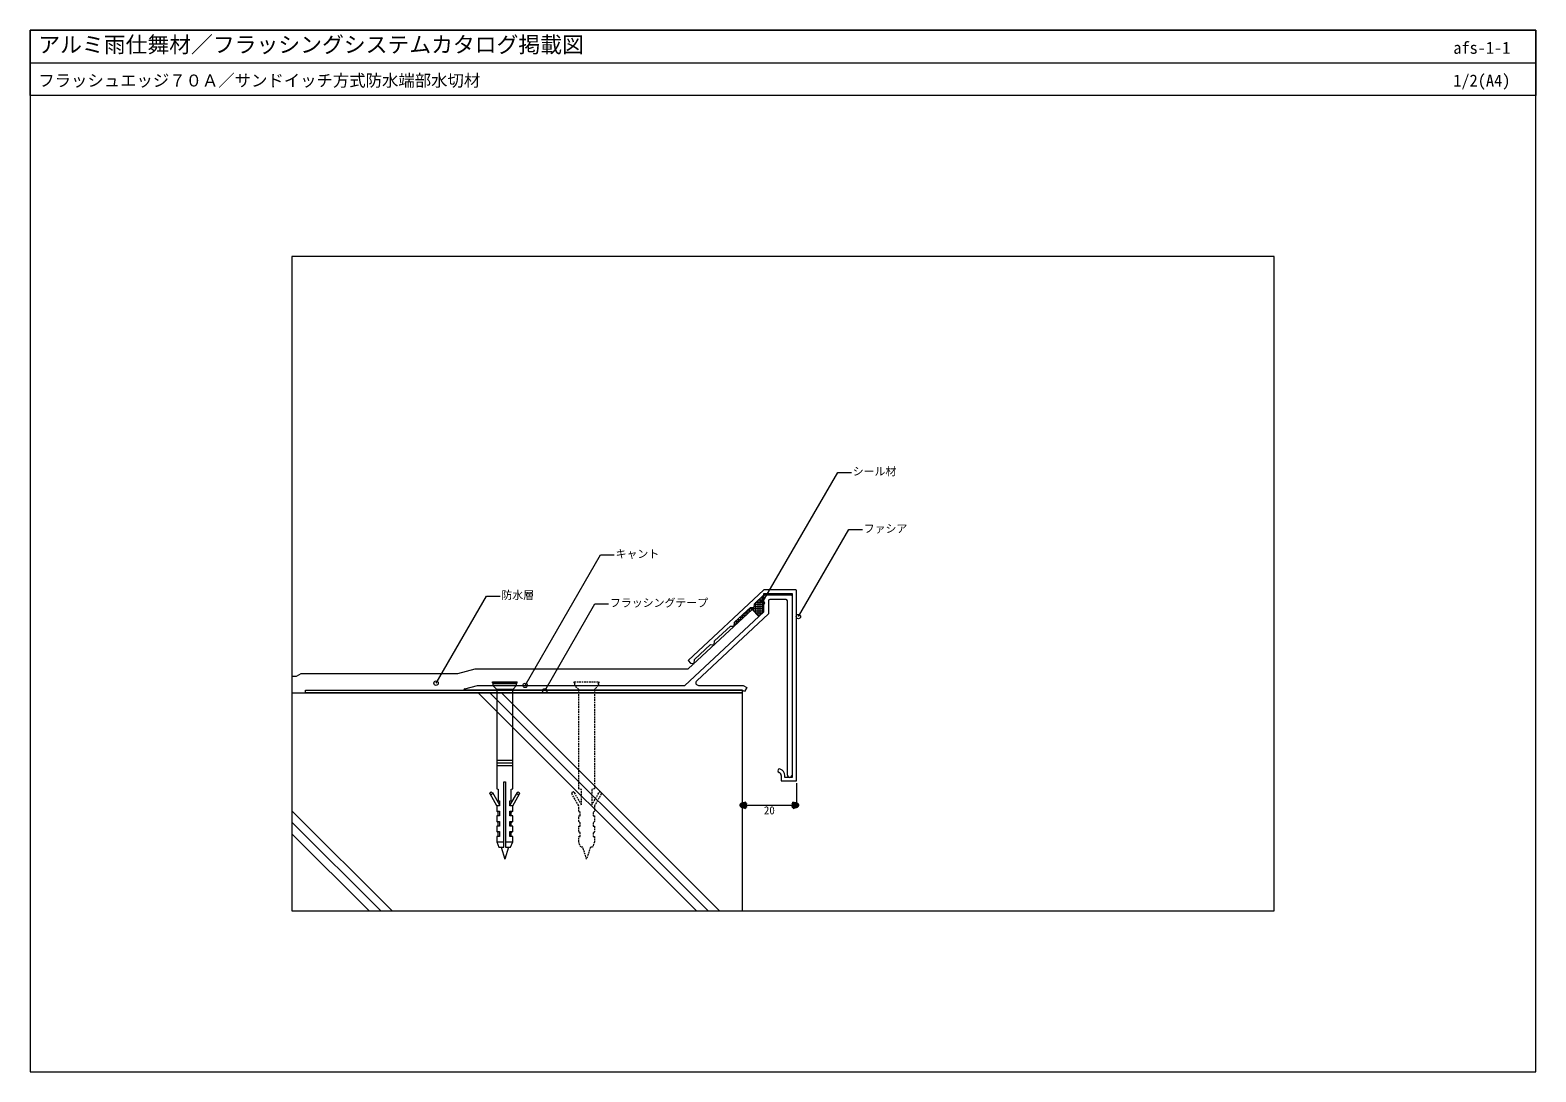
# Model space of a CAD drawing. Units: millimetres, scale not verified. Extents: x -276 to 276, y -191 to 191.
import ezdxf
from ezdxf.enums import TextEntityAlignment as Align

# ---------------------------------------------------------------- set-up
doc = ezdxf.new("R2010")
doc.units = ezdxf.units.MM
doc.header["$LTSCALE"] = 0.5
doc.linetypes.add('DASHED1', pattern=[1.8, 1.2, -0.6])
for name, color, linetype, lineweight in [('0-0_0', 7, 'Continuous', 80), ('0-1_WAKU', 7, 'Continuous', 18), ('0-3_KUTAI', 3, 'Continuous', 18), ('0-4_BOUSUI', 1, 'Continuous', 18), ('0-5_MOJI', 7, 'Continuous', 18), ('0-6_HATCH', 9, 'Continuous', 18), ('0-7_KANAMONO_SCREW', 4, 'Continuous', 18), ('0-8_KANAMONO_1', 5, 'Continuous', 18), ('0-9_KANAMONO_2', 6, 'Continuous', 18)]:
    doc.layers.add(name, color=color, linetype=linetype, lineweight=lineweight)
doc.styles.add('ＭＳ ゴシック', font='')
doc.styles.get('ＭＳ ゴシック').set_extended_font_data('MS Gothic')

# ---------------------------------------------------------------- blocks, each defined once
blk = doc.blocks.new('_Open30')
at = {"layer": '0-0_0'}
blk.add_line((0, 0), (-1, 0), dxfattribs=at)
blk.add_lwpolyline([(-1, 0.2679), (0, 0), (-1, -0.2679)], dxfattribs=at)

msp = doc.modelspace()

# ---------------------------------------------------------------- linework, layer by layer
at = {"layer": '0-0_0', "lineweight": 18}
msp.add_line((-275.9626, 178.8849), (276.0374, 178.8849), dxfattribs=at)
msp.add_lwpolyline([(-179.9626, -132.1151), (180.0374, -132.1151), (180.0374, 107.8849), (-179.9626, 107.8849)], close=True, dxfattribs=at)
at = {"layer": '0-1_WAKU'}
for points in [[(276.0374, 166.8849), (-275.9626, 166.8849), (-275.9626, 190.8849), (276.0374, 190.8849)], [(-275.9626, -191.1151), (276.0374, -191.1151), (276.0374, 190.8849), (-275.9626, 190.8849)]]:
    msp.add_lwpolyline(points, close=True, dxfattribs=at)
at = {"layer": '0-3_KUTAI'}
msp.add_lwpolyline([(-179.9626, -52.1151), (-14.9626, -52.1151), (-14.9626, -132.1151)], dxfattribs=at)
at = {"layer": '0-4_BOUSUI'}
for p, q in [((-6.9619, -16.1903), (-6.9626, -16.5151)), ((-11.2517, -21.5491), (-8.8283, -24.1521)), ((-17.84, -27.6805), (-17.8387, -27.6818))]:
    msp.add_line(p, q, dxfattribs=at)
msp.add_lwpolyline([(-179.9626, -46.0586), (-178.3175, -46.0586), (-176.5854, -45.0586), (-119.1044, -45.0586), (-112.76, -43.3586), (-34.6767, -43.3586), (-11.2517, -21.5491)], dxfattribs=at)
msp.add_lwpolyline([(-14.9626, -52.1151), (-174.9626, -52.1151), (-174.9626, -51.1151), (-14.9626, -51.1151)], close=True, dxfattribs=at)
at = {"layer": '0-5_MOJI'}
for p, q in [((-7.5511, -19.1589), (20.0922, 28.7206)), ((20.0922, 28.7206), (25.0922, 28.7206)), ((5.6951, -24.1852), (24.1239, 7.7345)), ((24.1239, 7.7345), (29.1239, 7.7345)), ((-94.4805, -49.4151), (-66.8372, -1.5355)), ((-66.8372, -1.5355), (-61.8372, -1.5355)), ((-127.1319, -48.5771), (-108.7031, -16.6574)), ((-108.7031, -16.6574), (-103.7031, -16.6574)), ((-87.3289, -51.3923), (-68.9001, -19.4726)), ((-68.9001, -19.4726), (-63.9001, -19.4726)), ((-14.9626, -53.1151), (-14.9626, -93.3532)), ((5.0374, -85.2151), (5.0374, -93.3532)), ((-13.3626, -93.3532), (3.4374, -93.3532))]:
    msp.add_line(p, q, dxfattribs=at)
for centre in [(-7.5511, -19.1589), (5.6951, -24.1852), (-127.1319, -48.5771), (-94.4805, -49.4151), (-87.3289, -51.3923)]:
    msp.add_circle(centre, 0.8, dxfattribs=at)
at = {"layer": '0-6_HATCH'}
for p, q in [((-13.0775, -23.249), (-13.0775, -21.882)), ((-6.9626, -21.3318), (-12.4863, -21.3318)), ((-12.2838, -22.51), (-12.2838, -21.1433)), ((-11.49, -21.771), (-11.49, -20.8329)), ((-10.6963, -22.1457), (-10.6963, -20.8614)), ((-6.9626, -20.5381), (-10.508, -20.5381)), ((-6.9626, -19.7443), (-10.4795, -19.7443)), ((-6.9626, -18.9506), (-9.9277, -18.9506)), ((-9.9025, -22.9982), (-9.9025, -18.9271)), ((-9.1088, -23.8508), (-9.1088, -18.1884)), ((-6.9626, -18.1568), (-9.0749, -18.1568)), ((-8.315, -23.6742), (-8.315, -17.4497)), ((-6.9626, -17.3631), (-8.222, -17.3631)), ((-7.5213, -22.9352), (-7.5213, -16.7109)), ((-6.9626, -16.5693), (-7.3691, -16.5693)), ((-16.9862, -26.8881), (-17.8116, -26.8881)), ((-16.1336, -26.0943), (-17.6035, -26.0943)), ((-17.0463, -26.9441), (-17.0463, -25.5757)), ((-15.2811, -25.3006), (-16.7507, -25.3006)), ((-16.2525, -26.205), (-16.2525, -24.837)), ((-14.4285, -24.5068), (-15.8978, -24.5068)), ((-15.4588, -25.466), (-15.4588, -24.0982)), ((-13.576, -23.7131), (-15.0449, -23.7131)), ((-14.665, -24.727), (-14.665, -23.3595)), ((-12.7234, -22.9193), (-14.1921, -22.9193)), ((-13.8713, -23.988), (-13.8713, -22.6208)), ((-11.8709, -22.1256), (-13.3392, -22.1256)), ((-6.9626, -22.1256), (-10.715, -22.1256)), ((-7.5042, -22.9193), (-9.976, -22.9193)), ((-8.3568, -23.7131), (-9.237, -23.7131)), ((-111.696, -52.1151), (-31.696, -132.1151)), ((-107.4534, -52.1151), (-27.4534, -132.1151)), ((-103.2107, -52.1151), (-23.2107, -132.1151)), ((-179.9626, -95.3632), (-143.2107, -132.1151)), ((-179.9626, -99.6058), (-147.4534, -132.1151)), ((-179.9626, -103.8485), (-151.696, -132.1151))]:
    msp.add_line(p, q, dxfattribs=at)
at = {"layer": '0-7_KANAMONO_SCREW'}
for p, q in [((-106.4626, -48.4165), (-106.4626, -48.1165)), ((-106.4626, -48.1165), (-97.4626, -48.1165)), ((-106.1141, -48.7651), (-106.4626, -48.4165)), ((-106.4626, -48.4165), (-97.4626, -48.4165)), ((-106.3126, -49.4151), (-97.6126, -49.4151)), ((-97.8111, -48.7651), (-97.4626, -48.4165)), ((-97.4626, -48.4165), (-97.4626, -48.1165)), ((-99.0626, -50.8651), (-104.8626, -50.8651)), ((-104.8626, -76.7651), (-99.0626, -76.7651)), ((-104.8626, -77.7651), (-99.0626, -77.7651)), ((-104.8626, -78.7651), (-99.0626, -78.7651)), ((-104.8626, -93.5151), (-107.3452, -89.2151)), ((-106.4792, -88.7151), (-103.8626, -93.2471)), ((-97.446, -88.7151), (-100.0626, -93.2471)), ((-99.0626, -93.5151), (-96.58, -89.2151)), ((-104.8626, -95.5151), (-104.3626, -96.0151)), ((-104.8626, -99.2651), (-104.3626, -99.7651)), ((-104.3626, -97.2651), (-104.3626, -95.5151)), ((-104.3626, -101.0151), (-104.3626, -99.2651)), ((-99.5626, -97.2651), (-99.5626, -95.5151)), ((-99.0626, -95.5151), (-99.5626, -96.0151)), ((-99.5626, -101.0151), (-99.5626, -99.2651)), ((-99.0626, -99.2651), (-99.5626, -99.7651)), ((-104.8626, -103.0151), (-104.3626, -103.5151)), ((-104.3626, -104.7651), (-104.3626, -103.0151)), ((-99.5626, -104.7651), (-99.5626, -103.0151)), ((-99.0626, -103.0151), (-99.5626, -103.5151)), ((-104.8626, -106.7651), (-102.2626, -106.7651)), ((-103.3346, -108.7651), (-101.9626, -113.1165)), ((-100.5906, -108.7651), (-101.9626, -113.1165)), ((-101.6626, -106.7651), (-99.0626, -106.7651))]:
    msp.add_line(p, q, dxfattribs=at)
for points in [[(-101.6626, -84.7651), (-101.6626, -108.7651), (-99.8126, -108.7651), (-99.0626, -106.7651), (-99.0626, -104.7651), (-100.0626, -104.7651), (-100.0626, -103.0151), (-99.0626, -103.0151), (-99.0626, -101.0151), (-100.0626, -101.0151), (-100.0626, -99.2651), (-99.0626, -99.2651), (-99.0626, -97.2651), (-100.0626, -97.2651), (-100.0626, -95.5151), (-99.0626, -95.5151), (-99.0626, -93.5151), (-100.0626, -93.5151), (-100.0626, -91.7651), (-99.5626, -91.7651), (-99.5626, -87.4651), (-99.0626, -87.3651), (-99.0626, -50.8651), (-97.6126, -49.4151), (-97.6126, -48.7651), (-106.3126, -48.7651), (-106.3126, -49.4151), (-104.8626, -50.8651), (-104.8626, -87.3651), (-104.3626, -87.4651), (-104.3626, -91.7651), (-103.8626, -91.7651), (-103.8626, -93.5151), (-104.8626, -93.5151), (-104.8626, -95.5151), (-103.8626, -95.5151), (-103.8626, -97.2651), (-104.8626, -97.2651), (-104.8626, -99.2651), (-103.8626, -99.2651)], [(-103.8626, -99.2651), (-103.8626, -101.0151), (-104.8626, -101.0151), (-104.8626, -103.0151), (-103.8626, -103.0151), (-103.8626, -104.7651), (-104.8626, -104.7651), (-104.8626, -106.7651), (-104.1126, -108.7651), (-102.2626, -108.7651), (-102.2626, -84.7651), (-101.6626, -84.7651)]]:
    msp.add_lwpolyline(points, dxfattribs=at)
at = {"layer": '0-7_KANAMONO_SCREW', "linetype": 'DASHED1'}
for points in [[(-76.4792, -88.7151), (-73.8626, -93.2471), (-73.8626, -87.5651), (-74.8626, -87.3651), (-74.8626, -50.8651), (-76.3126, -49.4151), (-76.3126, -48.7651), (-76.1141, -48.7651), (-76.4626, -48.4165), (-76.4626, -48.1165), (-67.4626, -48.1165), (-67.4626, -48.4165), (-67.8111, -48.7651), (-67.6126, -48.7651), (-67.6126, -49.4151), (-69.0626, -50.8651), (-69.0626, -87.3651), (-70.0626, -87.5651), (-70.0626, -93.2471), (-67.446, -88.7151)], [(-71.9626, -113.1165), (-73.3346, -108.7651), (-74.1126, -108.7651), (-74.8626, -106.7651), (-74.8626, -104.7651), (-74.3626, -104.7651), (-74.3626, -103.5151), (-74.8626, -103.0151), (-74.8626, -101.0151), (-74.3626, -101.0151), (-74.3626, -99.7651), (-74.8626, -99.2651), (-74.8626, -97.2651), (-74.3626, -97.2651), (-74.3626, -96.0151), (-74.8626, -95.5151), (-74.8626, -93.5151), (-77.3452, -89.2151)], [(-66.58, -89.2151), (-69.0626, -93.5151), (-69.0626, -95.5151), (-69.5626, -96.0151), (-69.5626, -97.2651), (-69.0626, -97.2651), (-69.0626, -99.2651), (-69.5626, -99.7651), (-69.5626, -101.0151), (-69.0626, -101.0151), (-69.0626, -103.0151), (-69.5626, -103.5151), (-69.5626, -104.7651), (-69.0626, -104.7651), (-69.0626, -106.7651), (-69.8126, -108.7651), (-70.5906, -108.7651), (-71.9626, -113.1165)]]:
    msp.add_lwpolyline(points, dxfattribs=at)
at = {"layer": '0-7_KANAMONO_SCREW'}
for centre in [(-106.9122, -88.9651), (-97.013, -88.9651)]:
    msp.add_circle(centre, 0.5, dxfattribs=at)
at = {"layer": '0-7_KANAMONO_SCREW', "linetype": 'DASHED1'}
for centre, start, end in [((-76.9122, -88.9651), 30, 210), ((-67.013, -88.9651), 330, 150)]:
    msp.add_arc(centre, 0.5, start, end, dxfattribs=at)
at = {"layer": '0-8_KANAMONO_1'}
for points in [[(4.7374, -14.4151), (-6.9626, -14.4151), (-34.7794, -40.3038), (-33.8938, -41.2554)], [(-33.8938, -41.2554), (-32.4805, -41.3061), (-32.4297, -39.8928), (-26.5735, -34.4426), (-25.1602, -34.4933), (-25.1095, -33.08), (-19.2533, -27.6298), (-17.84, -27.6805), (-17.7893, -26.2672), (-11.9331, -20.817), (-10.5198, -20.8677), (-10.4691, -19.4544), (-6.9619, -16.1903), (-6.9621, -15.715), (3.3374, -15.7151), (3.3374, -83.1151), (0.6647, -83.1151), (0.6644, -82.4141)], [(-0.6348, -82.4151), (-0.6348, -84.4151), (5.0374, -84.4151), (5.0374, -14.7151)]]:
    msp.add_lwpolyline(points, dxfattribs=at)
for centre, radius, start, end in [((4.7374, -14.7151), 0.3, 360, 90), ((-1.1863, -80.6828), 0.65, 69.45293, 180.03344), ((-1.1863, -80.6829), 0.65, 180.02292, 249.45009), ((-1.8361, -82.4164), 1.2014, 0.06519, 69.45009), ((-1.8356, -82.4151), 2.5, 0.02292, 69.45293)]:
    msp.add_arc(centre, radius, start, end, dxfattribs=at)
at = {"layer": '0-9_KANAMONO_2'}
for p, q in [((-6.6626, -16.2151), (3.0374, -16.2151)), ((3.3374, -16.5151), (3.3374, -82.2651)), ((1.1374, -17.9151), (-4.7626, -17.9151)), ((1.6374, -82.2651), (1.6374, -18.4151)), ((-116.626, -50.6425), (-111.9626, -49.4151))]:
    msp.add_line(p, q, dxfattribs=at)
for points in [[(-111.9626, -49.4151), (-35.9626, -49.4151), (-6.9626, -22.4151), (-6.9626, -16.5151)], [(-5.2626, -18.4151), (-5.2626, -23.1551), (-31.6076, -47.6832)], [(-30.9262, -49.4151), (-14.5071, -49.4151), (-13.2466, -50.1428), (-14.0966, -51.6151), (-14.9626, -51.1151), (-116.9626, -51.1151)]]:
    msp.add_lwpolyline(points, dxfattribs=at)
for centre, radius, start, end in [((-6.6626, -16.5151), 0.3, 90, 180), ((3.0374, -16.5151), 0.3, 0, 90), ((-4.7626, -18.4151), 0.5, 90, 180), ((1.1374, -18.4151), 0.5, 0, 90), ((-30.9262, -48.4151), 1, 132.95459, 270), ((-116.4626, -51.1151), 0.5, 109.07464, 180), ((2.4874, -82.2651), 0.85, 180, 270), ((2.4874, -82.2651), 0.85, 270, 0)]:
    msp.add_arc(centre, radius, start, end, dxfattribs=at)

# ---------------------------------------------------------------- block references
at = {"layer": '0-5_MOJI', "xscale": 1.6, "yscale": 1.6, "rotation": 180}
msp.add_blockref('_Open30', (-14.9626, -93.3532), dxfattribs=at)
at = {"layer": '0-5_MOJI', "xscale": 1.6, "yscale": 1.6}
msp.add_blockref('_Open30', (5.0374, -93.3532), dxfattribs=at)

# ---------------------------------------------------------------- texts
at = {"layer": '0-1_WAKU', "style": 'ＭＳ ゴシック'}
for s, height, p in [('アルミ雨仕舞材／フラッシングシステムカタログ掲載図', 5.865, (-272.9626, 180.8849)), ('afs-1-1', 4.399, (245.7481, 180.8849)), ('フラッシュエッジ７０Ａ／サンドイッチ方式防水端部水切材', 4.399, (-272.9626, 168.8849)), ('1/2(A4)', 4.399, (245.7481, 168.8849))]:
    msp.add_text(s, height=height, dxfattribs=at).set_placement(p, align=Align.BOTTOM_LEFT)
at = {"layer": '0-5_MOJI', "style": 'ＭＳ ゴシック'}
for s, p in [('シール材', (25.5922, 26.7206)), ('ファシア', (29.6239, 5.7345)), ('キャント', (-61.3372, -3.5355)), ('防水層', (-103.2031, -18.6574)), ('フラッシングテープ', (-63.4001, -21.4726)), ('20', (-6.9626, -97.5532))]:
    msp.add_text(s, height=2.933, dxfattribs=at).set_placement(p, align=Align.BOTTOM_LEFT)

doc.saveas('drawing.dxf')
